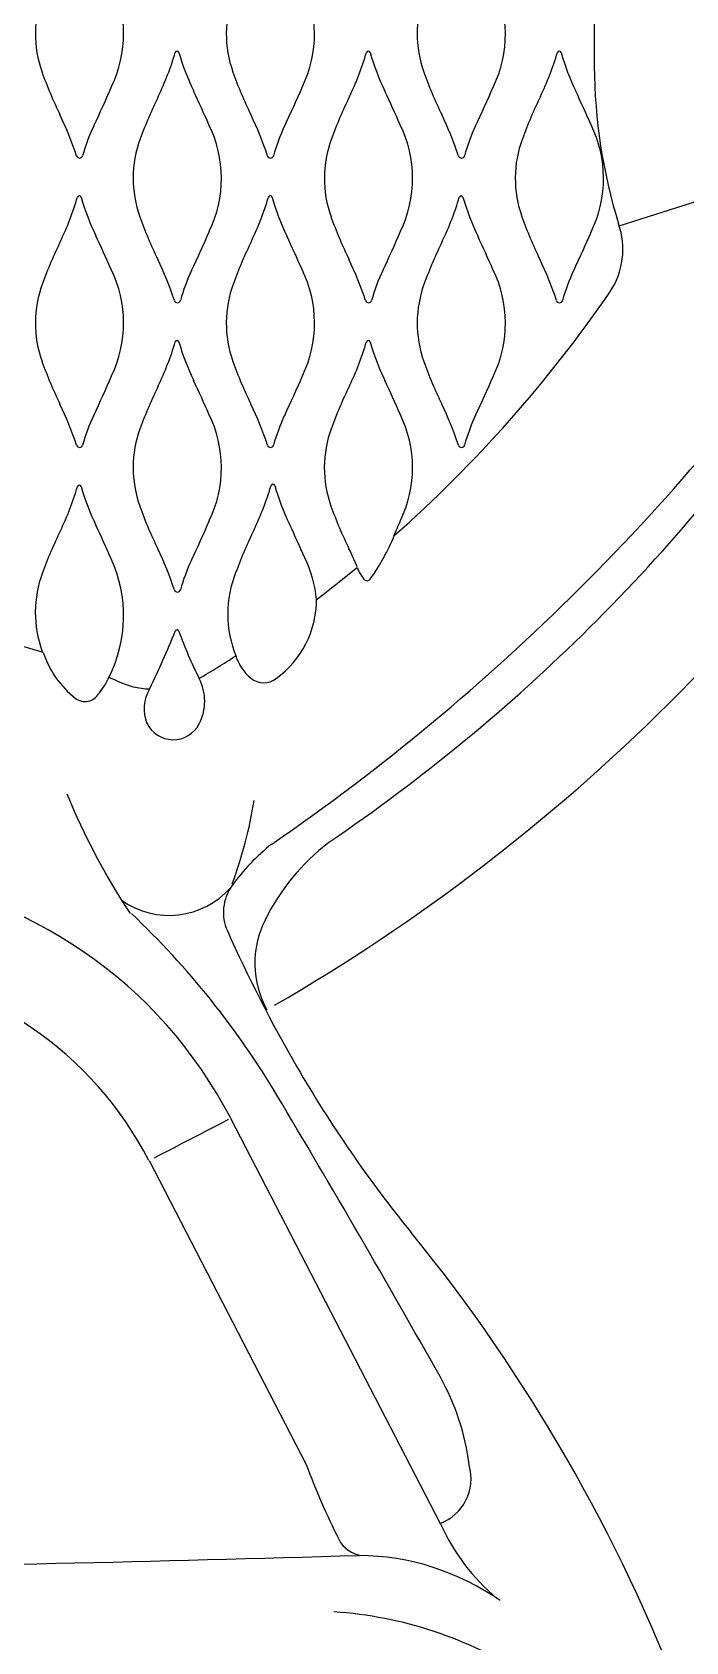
# Model space of a CAD drawing. Extents: x 0 to 78, y -21 to 126.
# Drawn here: x 40.93 to 51.35, y 11.4 to 37.06 of the extents above; entities that cross this region are included whole.
import ezdxf

# ---------------------------------------------------------------- set-up
doc = ezdxf.new("R2010")
doc.units = 0
doc.header["$MEASUREMENT"] = 0
doc.layers.add('1', color=4, linetype='Continuous')

# ---------------------------------------------------------------- blocks, each defined once
blk = doc.blocks.new('FWPATTERN')
at = {"layer": '1', "color": 3, "linetype": 'Continuous'}
for centre, radius, start, end in [((-4.514, 3.18), 4.736, 334.3129, 343.4483), ((0.055, 1.822), 0.03, 16.0619, 163.4483), ((3.805, 2.902), 3.873, 196.0619, 205.8405), ((6.322, -2.079), 7.308, 153.9837, 159.7321), ((-30.508, -13.091), 33.984, 23.9011, 24.8926), ((-1.177, -0.177), 1.938, 334.2345, 26.1786), ((1.173, -0.177), 1.819, 159.7321, 199.6416), ((5.466, 1.355), 6.378, 199.6416, 206.2619), ((-20.381, 8.084), 22.843, 334.7846, 336.5121), ((-5.227, -3.856), 5.517, 18.2926, 25.6581), ((3.053, -2.951), 3.06, 154.7846, 164.2888), ((0.059, -2.109), 0.05, 198.2926, 344.2888)]:
    blk.add_arc(centre, radius, start, end, dxfattribs=at)
blk = doc.blocks.new('2018 PRODIGY HL')
at = {"layer": '1', "color": 2, "linetype": 'Continuous'}
blk.add_line((49.821, 36.518), (49.821, 38.584), dxfattribs=at)
at = {"layer": '1', "color": 3, "linetype": 'Continuous'}
for p, q in [((50.218, 33.969), (52.105, 34.571)), ((47.368, 13.282), (44.023, 19.746)), ((42.72, 19.072), (45.226, 14.227))]:
    blk.add_line(p, q, dxfattribs=at)
at = {"layer": '1', "color": 2, "linetype": 'Continuous'}
for centre, radius, start, end in [((58.518, 36.567), 8.698, 180.3236, 197.1455), ((49.05, 33.598), 1.226, 326.1139, 19.2907), ((32.403, 45.097), 21.459, 311.5312, 325.4077), ((32.438, 45.054), 21.403, 307.2528, 309.4471), ((37.569, 16.407), 11.306, 72.1589, 81.2987), ((35.777, 40.032), 15.367, 300.2496, 302.8151), ((42.788, 27.952), 1.364, 245.2886, 267.5611), ((27.717, 624.444), 611.939, 270.812734, 271.718694), ((46.031, 8.786), 3.994, 55.078, 89.4371)]:
    blk.add_arc(centre, radius, start, end, dxfattribs=at)
at = {"layer": '1', "color": 3, "linetype": 'Continuous'}
for centre, radius, start, end in [((24.633, 53.256), 35.368, 304.525, 325.2062), ((29.348, 48.149), 30.724, 300.0271, 329.6371), ((41.648, 33.472), 4.736, 334.3129, 343.4483), ((46.216, 32.114), 0.03, 16.0619, 163.4483), ((49.967, 33.194), 3.873, 196.0619, 205.8405), ((29.183, 48.315), 29.21, 304.158, 325.3257), ((52.483, 28.213), 7.308, 153.9837, 159.7321), ((15.654, 17.201), 33.984, 23.9011, 24.8926), ((44.984, 30.115), 1.938, 334.2345, 26.1786), ((47.334, 30.115), 1.819, 159.7321, 199.6416), ((37.04, 31.165), 4.736, 334.3129, 343.4483), ((41.608, 29.808), 0.03, 16.0619, 163.4483), ((45.359, 30.888), 3.873, 196.0619, 205.8405), ((40.127, 31.183), 4.736, 334.3129, 343.4483), ((44.696, 29.825), 0.03, 16.0619, 163.4483), ((48.446, 30.905), 3.873, 196.0619, 205.8405), ((51.628, 31.647), 6.378, 199.6416, 206.2619), ((25.78, 38.376), 22.843, 335.836, 336.5121), ((47.875, 25.907), 7.308, 153.9837, 159.7321), ((11.046, 14.895), 33.984, 23.9011, 24.8926), ((50.963, 25.924), 7.308, 153.9837, 159.7321), ((14.133, 14.912), 33.984, 23.9011, 24.8926), ((43.302, 30.423), 3.607, 324.7212, 337.3359), ((40.935, 26.436), 5.517, 22.3753, 25.6581), ((40.146, 27.755), 2.169, 333.1197, 24.775), ((43.54, 27.855), 1.857, 4.9431, 26.4076), ((46.603, 28.739), 0.605, 200.5703, 221.9277), ((42.726, 27.808), 1.819, 159.7321, 199.6416), ((45.774, 27.784), 1.798, 158.0401, 202.1513), ((46.198, 28.375), 0.0601, 221.9277, 324.7212), ((43.839, 28.015), 1.552, 305.9067, 0.0251), ((27.485, 33.916), 16.914, 334.3571, 337.7454), ((43.168, 27.501), 0.03, 16.0619, 163.4483), ((49.595, 29.814), 6.801, 199.8054, 206.7047), ((47.02, 29.341), 6.378, 199.6416, 199.8679), ((42.513, 27.668), 1.562, 198.6047, 231.6596), ((44.816, 27.338), 0.745, 197.2313, 230.6016), ((41.148, 27.183), 1.019, 319.5342, 336.3293), ((37.569, 16.407), 11.306, 65.7196, 66.4766), ((42.828, 26.392), 0.78, 332.6316, 27.8604), ((44.549, 27.013), 0.324, 230.6016, 308.1558), ((41.699, 26.644), 0.254, 232.327, 330.1317), ((43.246, 26.273), 0.605, 148.8222, 202.4872), ((43.106, 26.248), 0.467, 205.3442, 332.6316), ((52.299, 29.451), 11.796, 202.5979, 213.096), ((37.364, 25.955), 7.125, 339.6994, 350.7572), ((46.723, 21.524), 3.303, 128.2508, 144.2833), ((47.804, 21.288), 3.617, 127.8536, 153.4191), ((37.567, 16.405), 7.269, 27.3679, 83.7827), ((43.041, 24.283), 1.302, 234.3868, 318.9225), ((44.63, 23.029), 0.724, 144.2833, 204.144), ((33.169, 13.198), 13.498, 30.8329, 46.6267), ((45.945, 22.218), 1.538, 153.4191, 208.8551), ((65.438, 32.356), 23.527, 204.144, 210.0716), ((37.568, 16.407), 5.8, 27.3577, 83.7902), ((62.636, 30.734), 20.289, 210.0716, 219.1431), ((-130.714, -84.623), 204.355, 29.379, 30.83287), ((25093.33, -48397.839), 54513.579, 117.3552699, 117.3566691), ((25.784, 0.739), 27.227, 20.7399, 39.1431), ((44.002, 13.739), 3.854, 7.11, 29.379), ((56.973, 18.648), 12.551, 200.6238, 206.5479), ((47.095, 14.003), 0.761, 289.9214, 16.2637), ((50.395, 14.643), 3.319, 204.2125, 230.1426), ((46.168, 13.25), 0.473, 206.5479, 263.5625), ((45.237, 5.45), 6.445, 57.1642, 86.1702)]:
    blk.add_arc(centre, radius, start, end, dxfattribs=at)
for p in [(41.554, 37.21), (44.598, 37.21), (47.642, 37.21), (43.113, 34.904), (46.162, 34.904), (49.206, 34.904), (41.554, 32.598), (44.598, 32.598), (47.642, 32.598), (43.113, 30.292)]:
    blk.add_blockref('FWPATTERN', p, dxfattribs=at)

msp = doc.modelspace()

# ---------------------------------------------------------------- block references
at = {"layer": '1'}
msp.add_blockref('2018 PRODIGY HL', (0.07, 0), dxfattribs=at)

doc.saveas('drawing.dxf')
